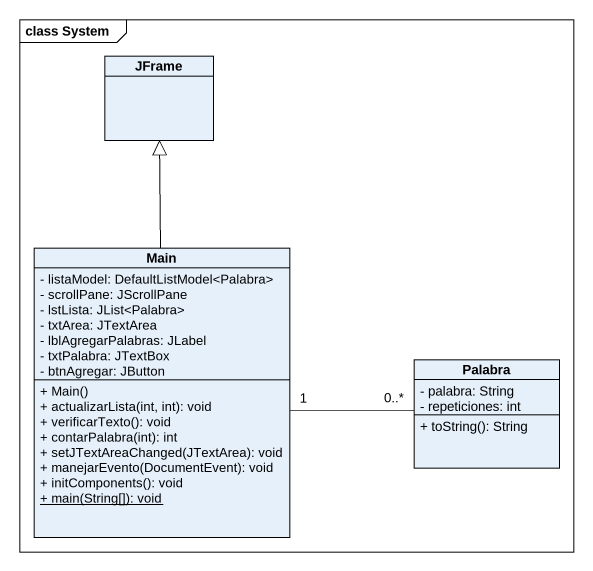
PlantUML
@startuml
mainframe class System
hide circle
hide empty members
skinparam classAttributeIconSize 0
class JFrame
class Main {
  - listaModel: DefaultListModel<Palabra>
  - scrollPane: JScrollPane
  - lstLista: JList<Palabra>
  - txtArea: JTextArea
  - lblAgregarPalabras: JLabel
  - txtPalabra: JTextBox
  - btnAgregar: JButton
  + Main()
  + actualizarLista(int, int): void
  + verificarTexto(): void
  + contarPalabra(int): int
  + setJTextAreaChanged(JTextArea): void
  + manejarEvento(DocumentEvent): void
  + initComponents(): void
  {static} + main(String[]): void
}
class Palabra {
  - palabra: String
  - repeticiones: int
  + toString(): String
}
Main -up-|> JFrame
Main "1" -right- "0..*" Palabra
@enduml
